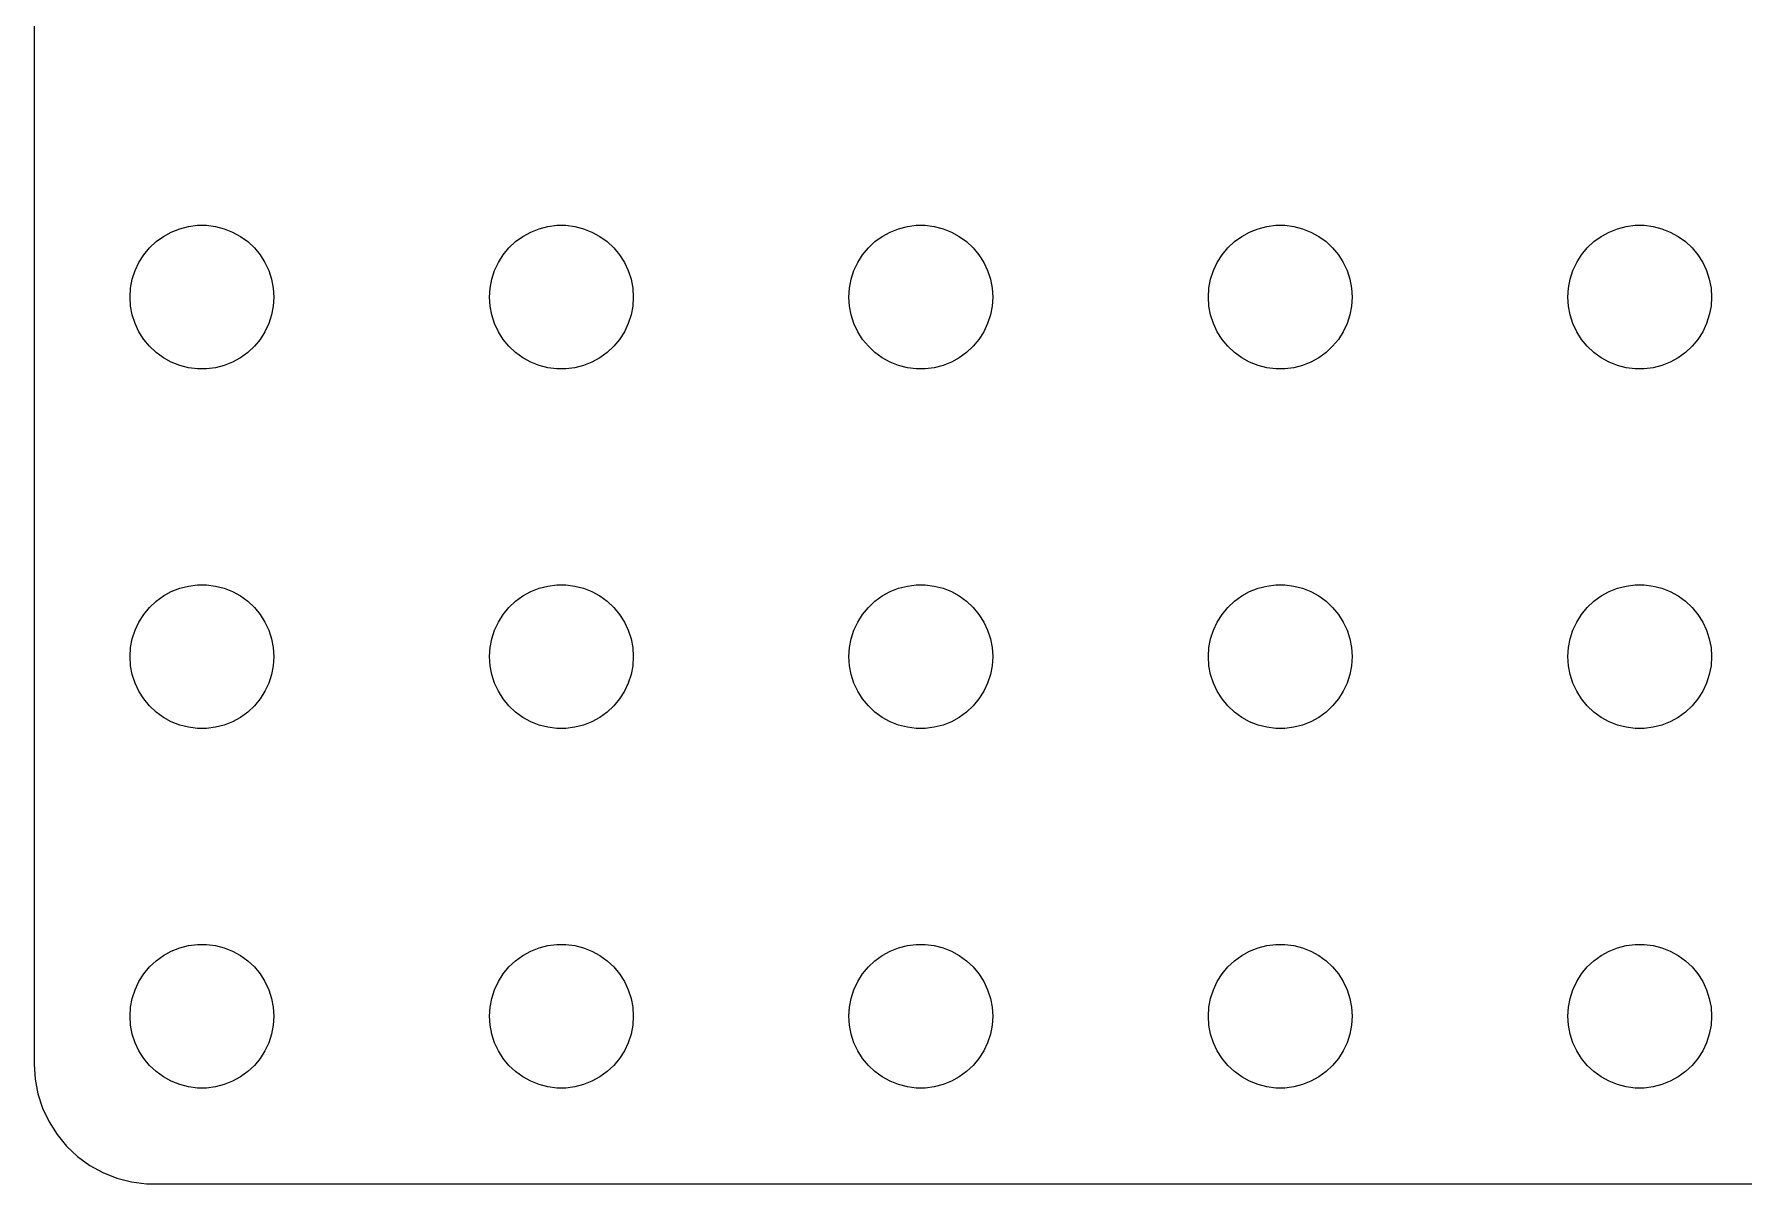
# Model space of a CAD drawing. Header units: metres. Extents: x -134 to 134, y 176 to 508.
# Drawn here: x -134.5 to -63.2, y 176 to 224 of the extents above; entities that cross this region are included whole.
import ezdxf

# ---------------------------------------------------------------- set-up
doc = ezdxf.new("R2010")
doc.units = ezdxf.units.M

msp = doc.modelspace()

# ---------------------------------------------------------------- linework, layer by layer
for p, q in [((-134.5, 275), (-134.5, 181)), ((-129.412, 215.312), (-129.107, 215.533)), ((-129.107, 215.533), (-128.777, 215.714)), ((-128.777, 215.714), (-128.427, 215.853)), ((-128.427, 215.853), (-128.062, 215.947)), ((-128.062, 215.947), (-127.688, 215.994)), ((-127.688, 215.994), (-127.312, 215.994)), ((-127.312, 215.994), (-126.938, 215.947)), ((-126.938, 215.947), (-126.573, 215.853)), ((-126.573, 215.853), (-126.223, 215.714)), ((-126.223, 215.714), (-125.893, 215.533)), ((-125.893, 215.533), (-125.588, 215.312)), ((-114.412, 215.312), (-114.107, 215.533)), ((-114.107, 215.533), (-113.777, 215.714)), ((-113.777, 215.714), (-113.427, 215.853)), ((-113.427, 215.853), (-113.062, 215.947)), ((-113.062, 215.947), (-112.688, 215.994)), ((-112.688, 215.994), (-112.312, 215.994)), ((-112.312, 215.994), (-111.938, 215.947)), ((-111.938, 215.947), (-111.573, 215.853)), ((-111.573, 215.853), (-111.223, 215.714)), ((-111.223, 215.714), (-110.893, 215.533)), ((-110.893, 215.533), (-110.588, 215.312)), ((-99.4123, 215.312), (-99.1075, 215.533)), ((-99.1075, 215.533), (-98.7773, 215.714)), ((-98.7773, 215.714), (-98.427, 215.853)), ((-98.427, 215.853), (-98.0621, 215.947)), ((-98.0621, 215.947), (-97.6884, 215.994)), ((-97.6884, 215.994), (-97.3116, 215.994)), ((-97.3116, 215.994), (-96.9379, 215.947)), ((-96.9379, 215.947), (-96.573, 215.853)), ((-96.573, 215.853), (-96.2227, 215.714)), ((-96.2227, 215.714), (-95.8925, 215.533)), ((-95.8925, 215.533), (-95.5877, 215.312)), ((-84.4123, 215.312), (-84.1075, 215.533)), ((-84.1075, 215.533), (-83.7773, 215.714)), ((-83.7773, 215.714), (-83.427, 215.853)), ((-83.427, 215.853), (-83.0621, 215.947)), ((-83.0621, 215.947), (-82.6884, 215.994)), ((-82.6884, 215.994), (-82.3116, 215.994)), ((-82.3116, 215.994), (-81.9379, 215.947)), ((-81.9379, 215.947), (-81.573, 215.853)), ((-81.573, 215.853), (-81.2227, 215.714)), ((-81.2227, 215.714), (-80.8925, 215.533)), ((-80.8925, 215.533), (-80.5877, 215.312)), ((-69.4123, 215.312), (-69.1075, 215.533)), ((-69.1075, 215.533), (-68.7773, 215.714)), ((-68.7773, 215.714), (-68.427, 215.853)), ((-68.427, 215.853), (-68.0621, 215.947)), ((-68.0621, 215.947), (-67.6884, 215.994)), ((-67.6884, 215.994), (-67.3116, 215.994)), ((-67.3116, 215.994), (-66.9379, 215.947)), ((-66.9379, 215.947), (-66.573, 215.853)), ((-66.573, 215.853), (-66.2227, 215.714)), ((-66.2227, 215.714), (-65.8925, 215.533)), ((-65.8925, 215.533), (-65.5877, 215.312)), ((-130.129, 214.445), (-129.927, 214.763)), ((-129.927, 214.763), (-129.687, 215.054)), ((-129.687, 215.054), (-129.412, 215.312)), ((-125.588, 215.312), (-125.313, 215.054)), ((-125.313, 215.054), (-125.073, 214.763)), ((-125.073, 214.763), (-124.871, 214.445)), ((-115.129, 214.445), (-114.927, 214.763)), ((-114.927, 214.763), (-114.687, 215.054)), ((-114.687, 215.054), (-114.412, 215.312)), ((-110.588, 215.312), (-110.313, 215.054)), ((-110.313, 215.054), (-110.073, 214.763)), ((-110.073, 214.763), (-109.871, 214.445)), ((-100.129, 214.445), (-99.927, 214.763)), ((-99.927, 214.763), (-99.6869, 215.054)), ((-99.6869, 215.054), (-99.4123, 215.312)), ((-95.5877, 215.312), (-95.3131, 215.054)), ((-95.3131, 215.054), (-95.073, 214.763)), ((-95.073, 214.763), (-94.8711, 214.445)), ((-85.1289, 214.445), (-84.927, 214.763)), ((-84.927, 214.763), (-84.6869, 215.054)), ((-84.6869, 215.054), (-84.4123, 215.312)), ((-80.5877, 215.312), (-80.3131, 215.054)), ((-80.3131, 215.054), (-80.073, 214.763)), ((-80.073, 214.763), (-79.8711, 214.445)), ((-70.1289, 214.445), (-69.927, 214.763)), ((-69.927, 214.763), (-69.6869, 215.054)), ((-69.6869, 215.054), (-69.4123, 215.312)), ((-65.5877, 215.312), (-65.3131, 215.054)), ((-65.3131, 215.054), (-65.073, 214.763)), ((-65.073, 214.763), (-64.8711, 214.445)), ((-130.406, 213.746), (-130.289, 214.104)), ((-130.289, 214.104), (-130.129, 214.445)), ((-124.871, 214.445), (-124.711, 214.104)), ((-124.711, 214.104), (-124.594, 213.746)), ((-115.406, 213.746), (-115.289, 214.104)), ((-115.289, 214.104), (-115.129, 214.445)), ((-109.871, 214.445), (-109.711, 214.104)), ((-109.711, 214.104), (-109.594, 213.746)), ((-100.406, 213.746), (-100.289, 214.104)), ((-100.289, 214.104), (-100.129, 214.445)), ((-94.8711, 214.445), (-94.7107, 214.104)), ((-94.7107, 214.104), (-94.5943, 213.746)), ((-85.4057, 213.746), (-85.2893, 214.104)), ((-85.2893, 214.104), (-85.1289, 214.445)), ((-79.8711, 214.445), (-79.7107, 214.104)), ((-79.7107, 214.104), (-79.5943, 213.746)), ((-70.4057, 213.746), (-70.2893, 214.104)), ((-70.2893, 214.104), (-70.1289, 214.445)), ((-64.8711, 214.445), (-64.7107, 214.104)), ((-64.7107, 214.104), (-64.5943, 213.746)), ((-130.5, 213), (-130.476, 213.376)), ((-130.476, 213.376), (-130.406, 213.746)), ((-124.594, 213.746), (-124.524, 213.376)), ((-124.524, 213.376), (-124.5, 213)), ((-115.5, 213), (-115.476, 213.376)), ((-115.476, 213.376), (-115.406, 213.746)), ((-109.594, 213.746), (-109.524, 213.376)), ((-109.524, 213.376), (-109.5, 213)), ((-100.5, 213), (-100.476, 213.376)), ((-100.476, 213.376), (-100.406, 213.746)), ((-94.5943, 213.746), (-94.5237, 213.376)), ((-94.5237, 213.376), (-94.5, 213)), ((-85.5, 213), (-85.4763, 213.376)), ((-85.4763, 213.376), (-85.4057, 213.746)), ((-79.5943, 213.746), (-79.5237, 213.376)), ((-79.5237, 213.376), (-79.5, 213)), ((-70.5, 213), (-70.4763, 213.376)), ((-70.4763, 213.376), (-70.4057, 213.746)), ((-64.5943, 213.746), (-64.5237, 213.376)), ((-64.5237, 213.376), (-64.5, 213)), ((-130.476, 212.624), (-130.5, 213)), ((-130.406, 212.254), (-130.476, 212.624)), ((-124.524, 212.624), (-124.594, 212.254)), ((-124.5, 213), (-124.524, 212.624)), ((-115.476, 212.624), (-115.5, 213)), ((-115.406, 212.254), (-115.476, 212.624)), ((-109.524, 212.624), (-109.594, 212.254)), ((-109.5, 213), (-109.524, 212.624)), ((-100.476, 212.624), (-100.5, 213)), ((-100.406, 212.254), (-100.476, 212.624)), ((-94.5237, 212.624), (-94.5943, 212.254)), ((-94.5, 213), (-94.5237, 212.624)), ((-85.4763, 212.624), (-85.5, 213)), ((-85.4057, 212.254), (-85.4763, 212.624)), ((-79.5237, 212.624), (-79.5943, 212.254)), ((-79.5, 213), (-79.5237, 212.624)), ((-70.4763, 212.624), (-70.5, 213)), ((-70.4057, 212.254), (-70.4763, 212.624)), ((-64.5237, 212.624), (-64.5943, 212.254)), ((-64.5, 213), (-64.5237, 212.624)), ((-130.289, 211.896), (-130.406, 212.254)), ((-130.129, 211.555), (-130.289, 211.896)), ((-124.711, 211.896), (-124.871, 211.555)), ((-124.594, 212.254), (-124.711, 211.896)), ((-115.289, 211.896), (-115.406, 212.254)), ((-115.129, 211.555), (-115.289, 211.896)), ((-109.711, 211.896), (-109.871, 211.555)), ((-109.594, 212.254), (-109.711, 211.896)), ((-100.289, 211.896), (-100.406, 212.254)), ((-100.129, 211.555), (-100.289, 211.896)), ((-94.7107, 211.896), (-94.8711, 211.555)), ((-94.5943, 212.254), (-94.7107, 211.896)), ((-85.2893, 211.896), (-85.4057, 212.254)), ((-85.1289, 211.555), (-85.2893, 211.896)), ((-79.7107, 211.896), (-79.8711, 211.555)), ((-79.5943, 212.254), (-79.7107, 211.896)), ((-70.2893, 211.896), (-70.4057, 212.254)), ((-70.1289, 211.555), (-70.2893, 211.896)), ((-64.7107, 211.896), (-64.8711, 211.555)), ((-64.5943, 212.254), (-64.7107, 211.896)), ((-129.927, 211.237), (-130.129, 211.555)), ((-129.687, 210.946), (-129.927, 211.237)), ((-125.073, 211.237), (-125.313, 210.946)), ((-124.871, 211.555), (-125.073, 211.237)), ((-114.927, 211.237), (-115.129, 211.555)), ((-114.687, 210.946), (-114.927, 211.237)), ((-110.073, 211.237), (-110.313, 210.946)), ((-109.871, 211.555), (-110.073, 211.237)), ((-99.927, 211.237), (-100.129, 211.555)), ((-99.6869, 210.946), (-99.927, 211.237)), ((-95.073, 211.237), (-95.3131, 210.946)), ((-94.8711, 211.555), (-95.073, 211.237)), ((-84.927, 211.237), (-85.1289, 211.555)), ((-84.6869, 210.946), (-84.927, 211.237)), ((-80.073, 211.237), (-80.3131, 210.946)), ((-79.8711, 211.555), (-80.073, 211.237)), ((-69.927, 211.237), (-70.1289, 211.555)), ((-69.6869, 210.946), (-69.927, 211.237)), ((-65.073, 211.237), (-65.3131, 210.946)), ((-64.8711, 211.555), (-65.073, 211.237)), ((-129.412, 210.688), (-129.687, 210.946)), ((-129.107, 210.467), (-129.412, 210.688)), ((-125.588, 210.688), (-125.893, 210.467)), ((-125.313, 210.946), (-125.588, 210.688)), ((-114.412, 210.688), (-114.687, 210.946)), ((-114.107, 210.467), (-114.412, 210.688)), ((-110.588, 210.688), (-110.893, 210.467)), ((-110.313, 210.946), (-110.588, 210.688)), ((-99.4123, 210.688), (-99.6869, 210.946)), ((-99.1075, 210.467), (-99.4123, 210.688)), ((-95.5877, 210.688), (-95.8925, 210.467)), ((-95.3131, 210.946), (-95.5877, 210.688)), ((-84.4123, 210.688), (-84.6869, 210.946)), ((-84.1075, 210.467), (-84.4123, 210.688)), ((-80.5877, 210.688), (-80.8925, 210.467)), ((-80.3131, 210.946), (-80.5877, 210.688)), ((-69.4123, 210.688), (-69.6869, 210.946)), ((-69.1075, 210.467), (-69.4123, 210.688)), ((-65.5877, 210.688), (-65.8925, 210.467)), ((-65.3131, 210.946), (-65.5877, 210.688)), ((-128.777, 210.286), (-129.107, 210.467)), ((-128.427, 210.147), (-128.777, 210.286)), ((-128.062, 210.053), (-128.427, 210.147)), ((-127.688, 210.006), (-128.062, 210.053)), ((-127.312, 210.006), (-127.688, 210.006)), ((-126.938, 210.053), (-127.312, 210.006)), ((-126.573, 210.147), (-126.938, 210.053)), ((-126.223, 210.286), (-126.573, 210.147)), ((-125.893, 210.467), (-126.223, 210.286)), ((-113.777, 210.286), (-114.107, 210.467)), ((-113.427, 210.147), (-113.777, 210.286)), ((-113.062, 210.053), (-113.427, 210.147)), ((-112.688, 210.006), (-113.062, 210.053)), ((-112.312, 210.006), (-112.688, 210.006)), ((-111.938, 210.053), (-112.312, 210.006)), ((-111.573, 210.147), (-111.938, 210.053)), ((-111.223, 210.286), (-111.573, 210.147)), ((-110.893, 210.467), (-111.223, 210.286)), ((-98.7773, 210.286), (-99.1075, 210.467)), ((-98.427, 210.147), (-98.7773, 210.286)), ((-98.0621, 210.053), (-98.427, 210.147)), ((-97.6884, 210.006), (-98.0621, 210.053)), ((-97.3116, 210.006), (-97.6884, 210.006)), ((-96.9379, 210.053), (-97.3116, 210.006)), ((-96.573, 210.147), (-96.9379, 210.053)), ((-96.2227, 210.286), (-96.573, 210.147)), ((-95.8925, 210.467), (-96.2227, 210.286)), ((-83.7773, 210.286), (-84.1075, 210.467)), ((-83.427, 210.147), (-83.7773, 210.286)), ((-83.0621, 210.053), (-83.427, 210.147)), ((-82.6884, 210.006), (-83.0621, 210.053)), ((-82.3116, 210.006), (-82.6884, 210.006)), ((-81.9379, 210.053), (-82.3116, 210.006)), ((-81.573, 210.147), (-81.9379, 210.053)), ((-81.2227, 210.286), (-81.573, 210.147)), ((-80.8925, 210.467), (-81.2227, 210.286)), ((-68.7773, 210.286), (-69.1075, 210.467)), ((-68.427, 210.147), (-68.7773, 210.286)), ((-68.0621, 210.053), (-68.427, 210.147)), ((-67.6884, 210.006), (-68.0621, 210.053)), ((-67.3116, 210.006), (-67.6884, 210.006)), ((-66.9379, 210.053), (-67.3116, 210.006)), ((-66.573, 210.147), (-66.9379, 210.053)), ((-66.2227, 210.286), (-66.573, 210.147)), ((-65.8925, 210.467), (-66.2227, 210.286)), ((-129.412, 200.312), (-129.107, 200.533)), ((-129.107, 200.533), (-128.777, 200.714)), ((-128.777, 200.714), (-128.427, 200.853)), ((-128.427, 200.853), (-128.062, 200.947)), ((-128.062, 200.947), (-127.688, 200.994)), ((-127.688, 200.994), (-127.312, 200.994)), ((-127.312, 200.994), (-126.938, 200.947)), ((-126.938, 200.947), (-126.573, 200.853)), ((-126.573, 200.853), (-126.223, 200.714)), ((-126.223, 200.714), (-125.893, 200.533)), ((-125.893, 200.533), (-125.588, 200.312)), ((-114.412, 200.312), (-114.107, 200.533)), ((-114.107, 200.533), (-113.777, 200.714)), ((-113.777, 200.714), (-113.427, 200.853)), ((-113.427, 200.853), (-113.062, 200.947)), ((-113.062, 200.947), (-112.688, 200.994)), ((-112.688, 200.994), (-112.312, 200.994)), ((-112.312, 200.994), (-111.938, 200.947)), ((-111.938, 200.947), (-111.573, 200.853)), ((-111.573, 200.853), (-111.223, 200.714)), ((-111.223, 200.714), (-110.893, 200.533)), ((-110.893, 200.533), (-110.588, 200.312)), ((-99.4123, 200.312), (-99.1075, 200.533)), ((-99.1075, 200.533), (-98.7773, 200.714)), ((-98.7773, 200.714), (-98.427, 200.853)), ((-98.427, 200.853), (-98.0621, 200.947)), ((-98.0621, 200.947), (-97.6884, 200.994)), ((-97.6884, 200.994), (-97.3116, 200.994)), ((-97.3116, 200.994), (-96.9379, 200.947)), ((-96.9379, 200.947), (-96.573, 200.853)), ((-96.573, 200.853), (-96.2227, 200.714)), ((-96.2227, 200.714), (-95.8925, 200.533)), ((-95.8925, 200.533), (-95.5877, 200.312)), ((-84.4123, 200.312), (-84.1075, 200.533)), ((-84.1075, 200.533), (-83.7773, 200.714)), ((-83.7773, 200.714), (-83.427, 200.853)), ((-83.427, 200.853), (-83.0621, 200.947)), ((-83.0621, 200.947), (-82.6884, 200.994)), ((-82.6884, 200.994), (-82.3116, 200.994)), ((-82.3116, 200.994), (-81.9379, 200.947)), ((-81.9379, 200.947), (-81.573, 200.853)), ((-81.573, 200.853), (-81.2227, 200.714)), ((-81.2227, 200.714), (-80.8925, 200.533)), ((-80.8925, 200.533), (-80.5877, 200.312)), ((-69.4123, 200.312), (-69.1075, 200.533)), ((-69.1075, 200.533), (-68.7773, 200.714)), ((-68.7773, 200.714), (-68.427, 200.853)), ((-68.427, 200.853), (-68.0621, 200.947)), ((-68.0621, 200.947), (-67.6884, 200.994)), ((-67.6884, 200.994), (-67.3116, 200.994)), ((-67.3116, 200.994), (-66.9379, 200.947)), ((-66.9379, 200.947), (-66.573, 200.853)), ((-66.573, 200.853), (-66.2227, 200.714)), ((-66.2227, 200.714), (-65.8925, 200.533)), ((-65.8925, 200.533), (-65.5877, 200.312)), ((-129.927, 199.763), (-129.687, 200.054)), ((-129.687, 200.054), (-129.412, 200.312)), ((-125.588, 200.312), (-125.313, 200.054)), ((-125.313, 200.054), (-125.073, 199.763)), ((-114.927, 199.763), (-114.687, 200.054)), ((-114.687, 200.054), (-114.412, 200.312)), ((-110.588, 200.312), (-110.313, 200.054)), ((-110.313, 200.054), (-110.073, 199.763)), ((-99.927, 199.763), (-99.6869, 200.054)), ((-99.6869, 200.054), (-99.4123, 200.312)), ((-95.5877, 200.312), (-95.3131, 200.054)), ((-95.3131, 200.054), (-95.073, 199.763)), ((-84.927, 199.763), (-84.6869, 200.054)), ((-84.6869, 200.054), (-84.4123, 200.312)), ((-80.5877, 200.312), (-80.3131, 200.054)), ((-80.3131, 200.054), (-80.073, 199.763)), ((-69.927, 199.763), (-69.6869, 200.054)), ((-69.6869, 200.054), (-69.4123, 200.312)), ((-65.5877, 200.312), (-65.3131, 200.054)), ((-65.3131, 200.054), (-65.073, 199.763)), ((-130.406, 198.746), (-130.289, 199.104)), ((-130.289, 199.104), (-130.129, 199.445)), ((-130.129, 199.445), (-129.927, 199.763)), ((-125.073, 199.763), (-124.871, 199.445)), ((-124.871, 199.445), (-124.711, 199.104)), ((-124.711, 199.104), (-124.594, 198.746)), ((-115.406, 198.746), (-115.289, 199.104)), ((-115.289, 199.104), (-115.129, 199.445)), ((-115.129, 199.445), (-114.927, 199.763)), ((-110.073, 199.763), (-109.871, 199.445)), ((-109.871, 199.445), (-109.711, 199.104)), ((-109.711, 199.104), (-109.594, 198.746)), ((-100.406, 198.746), (-100.289, 199.104)), ((-100.289, 199.104), (-100.129, 199.445)), ((-100.129, 199.445), (-99.927, 199.763)), ((-95.073, 199.763), (-94.8711, 199.445)), ((-94.8711, 199.445), (-94.7107, 199.104)), ((-94.7107, 199.104), (-94.5943, 198.746)), ((-85.4057, 198.746), (-85.2893, 199.104)), ((-85.2893, 199.104), (-85.1289, 199.445)), ((-85.1289, 199.445), (-84.927, 199.763)), ((-80.073, 199.763), (-79.8711, 199.445)), ((-79.8711, 199.445), (-79.7107, 199.104)), ((-79.7107, 199.104), (-79.5943, 198.746)), ((-70.4057, 198.746), (-70.2893, 199.104)), ((-70.2893, 199.104), (-70.1289, 199.445)), ((-70.1289, 199.445), (-69.927, 199.763)), ((-65.073, 199.763), (-64.8711, 199.445)), ((-64.8711, 199.445), (-64.7107, 199.104)), ((-64.7107, 199.104), (-64.5943, 198.746)), ((-130.5, 198), (-130.476, 198.376)), ((-130.476, 198.376), (-130.406, 198.746)), ((-124.594, 198.746), (-124.524, 198.376)), ((-124.524, 198.376), (-124.5, 198)), ((-115.5, 198), (-115.476, 198.376)), ((-115.476, 198.376), (-115.406, 198.746)), ((-109.594, 198.746), (-109.524, 198.376)), ((-109.524, 198.376), (-109.5, 198)), ((-100.5, 198), (-100.476, 198.376)), ((-100.476, 198.376), (-100.406, 198.746)), ((-94.5943, 198.746), (-94.5237, 198.376)), ((-94.5237, 198.376), (-94.5, 198)), ((-85.5, 198), (-85.4763, 198.376)), ((-85.4763, 198.376), (-85.4057, 198.746)), ((-79.5943, 198.746), (-79.5237, 198.376)), ((-79.5237, 198.376), (-79.5, 198)), ((-70.5, 198), (-70.4763, 198.376)), ((-70.4763, 198.376), (-70.4057, 198.746)), ((-64.5943, 198.746), (-64.5237, 198.376)), ((-64.5237, 198.376), (-64.5, 198)), ((-130.476, 197.624), (-130.5, 198)), ((-124.5, 198), (-124.524, 197.624)), ((-115.476, 197.624), (-115.5, 198)), ((-109.5, 198), (-109.524, 197.624)), ((-100.476, 197.624), (-100.5, 198)), ((-94.5, 198), (-94.5237, 197.624)), ((-85.4763, 197.624), (-85.5, 198)), ((-79.5, 198), (-79.5237, 197.624)), ((-70.4763, 197.624), (-70.5, 198)), ((-64.5, 198), (-64.5237, 197.624)), ((-130.406, 197.254), (-130.476, 197.624)), ((-130.289, 196.896), (-130.406, 197.254)), ((-124.594, 197.254), (-124.711, 196.896)), ((-124.524, 197.624), (-124.594, 197.254)), ((-115.406, 197.254), (-115.476, 197.624)), ((-115.289, 196.896), (-115.406, 197.254)), ((-109.594, 197.254), (-109.711, 196.896)), ((-109.524, 197.624), (-109.594, 197.254)), ((-100.406, 197.254), (-100.476, 197.624)), ((-100.289, 196.896), (-100.406, 197.254)), ((-94.5943, 197.254), (-94.7107, 196.896)), ((-94.5237, 197.624), (-94.5943, 197.254)), ((-85.4057, 197.254), (-85.4763, 197.624)), ((-85.2893, 196.896), (-85.4057, 197.254)), ((-79.5943, 197.254), (-79.7107, 196.896)), ((-79.5237, 197.624), (-79.5943, 197.254)), ((-70.4057, 197.254), (-70.4763, 197.624)), ((-70.2893, 196.896), (-70.4057, 197.254)), ((-64.5943, 197.254), (-64.7107, 196.896)), ((-64.5237, 197.624), (-64.5943, 197.254)), ((-130.129, 196.555), (-130.289, 196.896)), ((-129.927, 196.237), (-130.129, 196.555)), ((-129.687, 195.946), (-129.927, 196.237)), ((-125.073, 196.237), (-125.313, 195.946)), ((-124.871, 196.555), (-125.073, 196.237)), ((-124.711, 196.896), (-124.871, 196.555)), ((-115.129, 196.555), (-115.289, 196.896)), ((-114.927, 196.237), (-115.129, 196.555)), ((-114.687, 195.946), (-114.927, 196.237)), ((-110.073, 196.237), (-110.313, 195.946)), ((-109.871, 196.555), (-110.073, 196.237)), ((-109.711, 196.896), (-109.871, 196.555)), ((-100.129, 196.555), (-100.289, 196.896)), ((-99.927, 196.237), (-100.129, 196.555)), ((-99.6869, 195.946), (-99.927, 196.237)), ((-95.073, 196.237), (-95.3131, 195.946)), ((-94.8711, 196.555), (-95.073, 196.237)), ((-94.7107, 196.896), (-94.8711, 196.555)), ((-85.1289, 196.555), (-85.2893, 196.896)), ((-84.927, 196.237), (-85.1289, 196.555)), ((-84.6869, 195.946), (-84.927, 196.237)), ((-80.073, 196.237), (-80.3131, 195.946)), ((-79.8711, 196.555), (-80.073, 196.237)), ((-79.7107, 196.896), (-79.8711, 196.555)), ((-70.1289, 196.555), (-70.2893, 196.896)), ((-69.927, 196.237), (-70.1289, 196.555)), ((-69.6869, 195.946), (-69.927, 196.237)), ((-65.073, 196.237), (-65.3131, 195.946)), ((-64.8711, 196.555), (-65.073, 196.237)), ((-64.7107, 196.896), (-64.8711, 196.555)), ((-129.412, 195.688), (-129.687, 195.946)), ((-129.107, 195.467), (-129.412, 195.688)), ((-125.588, 195.688), (-125.893, 195.467)), ((-125.313, 195.946), (-125.588, 195.688)), ((-114.412, 195.688), (-114.687, 195.946)), ((-114.107, 195.467), (-114.412, 195.688)), ((-110.588, 195.688), (-110.893, 195.467)), ((-110.313, 195.946), (-110.588, 195.688)), ((-99.4123, 195.688), (-99.6869, 195.946)), ((-99.1075, 195.467), (-99.4123, 195.688)), ((-95.5877, 195.688), (-95.8925, 195.467)), ((-95.3131, 195.946), (-95.5877, 195.688)), ((-84.4123, 195.688), (-84.6869, 195.946)), ((-84.1075, 195.467), (-84.4123, 195.688)), ((-80.5877, 195.688), (-80.8925, 195.467)), ((-80.3131, 195.946), (-80.5877, 195.688)), ((-69.4123, 195.688), (-69.6869, 195.946)), ((-69.1075, 195.467), (-69.4123, 195.688)), ((-65.5877, 195.688), (-65.8925, 195.467)), ((-65.3131, 195.946), (-65.5877, 195.688)), ((-128.777, 195.286), (-129.107, 195.467)), ((-128.427, 195.147), (-128.777, 195.286)), ((-128.062, 195.053), (-128.427, 195.147)), ((-127.688, 195.006), (-128.062, 195.053)), ((-127.312, 195.006), (-127.688, 195.006)), ((-126.938, 195.053), (-127.312, 195.006)), ((-126.573, 195.147), (-126.938, 195.053)), ((-126.223, 195.286), (-126.573, 195.147)), ((-125.893, 195.467), (-126.223, 195.286)), ((-113.777, 195.286), (-114.107, 195.467)), ((-113.427, 195.147), (-113.777, 195.286)), ((-113.062, 195.053), (-113.427, 195.147)), ((-112.688, 195.006), (-113.062, 195.053)), ((-112.312, 195.006), (-112.688, 195.006)), ((-111.938, 195.053), (-112.312, 195.006)), ((-111.573, 195.147), (-111.938, 195.053)), ((-111.223, 195.286), (-111.573, 195.147)), ((-110.893, 195.467), (-111.223, 195.286)), ((-98.7773, 195.286), (-99.1075, 195.467)), ((-98.427, 195.147), (-98.7773, 195.286)), ((-98.0621, 195.053), (-98.427, 195.147)), ((-97.6884, 195.006), (-98.0621, 195.053)), ((-97.3116, 195.006), (-97.6884, 195.006)), ((-96.9379, 195.053), (-97.3116, 195.006)), ((-96.573, 195.147), (-96.9379, 195.053)), ((-96.2227, 195.286), (-96.573, 195.147)), ((-95.8925, 195.467), (-96.2227, 195.286)), ((-83.7773, 195.286), (-84.1075, 195.467)), ((-83.427, 195.147), (-83.7773, 195.286)), ((-83.0621, 195.053), (-83.427, 195.147)), ((-82.6884, 195.006), (-83.0621, 195.053)), ((-82.3116, 195.006), (-82.6884, 195.006)), ((-81.9379, 195.053), (-82.3116, 195.006)), ((-81.573, 195.147), (-81.9379, 195.053)), ((-81.2227, 195.286), (-81.573, 195.147)), ((-80.8925, 195.467), (-81.2227, 195.286)), ((-68.7773, 195.286), (-69.1075, 195.467)), ((-68.427, 195.147), (-68.7773, 195.286)), ((-68.0621, 195.053), (-68.427, 195.147)), ((-67.6884, 195.006), (-68.0621, 195.053)), ((-67.3116, 195.006), (-67.6884, 195.006)), ((-66.9379, 195.053), (-67.3116, 195.006)), ((-66.573, 195.147), (-66.9379, 195.053)), ((-66.2227, 195.286), (-66.573, 195.147)), ((-65.8925, 195.467), (-66.2227, 195.286)), ((-129.412, 185.312), (-129.107, 185.533)), ((-129.107, 185.533), (-128.777, 185.714)), ((-128.777, 185.714), (-128.427, 185.853)), ((-128.427, 185.853), (-128.062, 185.947)), ((-128.062, 185.947), (-127.688, 185.994)), ((-127.688, 185.994), (-127.312, 185.994)), ((-127.312, 185.994), (-126.938, 185.947)), ((-126.938, 185.947), (-126.573, 185.853)), ((-126.573, 185.853), (-126.223, 185.714)), ((-126.223, 185.714), (-125.893, 185.533)), ((-125.893, 185.533), (-125.588, 185.312)), ((-114.412, 185.312), (-114.107, 185.533)), ((-114.107, 185.533), (-113.777, 185.714)), ((-113.777, 185.714), (-113.427, 185.853)), ((-113.427, 185.853), (-113.062, 185.947)), ((-113.062, 185.947), (-112.688, 185.994)), ((-112.688, 185.994), (-112.312, 185.994)), ((-112.312, 185.994), (-111.938, 185.947)), ((-111.938, 185.947), (-111.573, 185.853)), ((-111.573, 185.853), (-111.223, 185.714)), ((-111.223, 185.714), (-110.893, 185.533)), ((-110.893, 185.533), (-110.588, 185.312)), ((-99.4123, 185.312), (-99.1075, 185.533)), ((-99.1075, 185.533), (-98.7773, 185.714)), ((-98.7773, 185.714), (-98.427, 185.853)), ((-98.427, 185.853), (-98.0621, 185.947)), ((-98.0621, 185.947), (-97.6884, 185.994)), ((-97.6884, 185.994), (-97.3116, 185.994)), ((-97.3116, 185.994), (-96.9379, 185.947)), ((-96.9379, 185.947), (-96.573, 185.853)), ((-96.573, 185.853), (-96.2227, 185.714)), ((-96.2227, 185.714), (-95.8925, 185.533)), ((-95.8925, 185.533), (-95.5877, 185.312)), ((-84.4123, 185.312), (-84.1075, 185.533)), ((-84.1075, 185.533), (-83.7773, 185.714)), ((-83.7773, 185.714), (-83.427, 185.853)), ((-83.427, 185.853), (-83.0621, 185.947)), ((-83.0621, 185.947), (-82.6884, 185.994)), ((-82.6884, 185.994), (-82.3116, 185.994)), ((-82.3116, 185.994), (-81.9379, 185.947)), ((-81.9379, 185.947), (-81.573, 185.853)), ((-81.573, 185.853), (-81.2227, 185.714)), ((-81.2227, 185.714), (-80.8925, 185.533)), ((-80.8925, 185.533), (-80.5877, 185.312)), ((-69.4123, 185.312), (-69.1075, 185.533)), ((-69.1075, 185.533), (-68.7773, 185.714)), ((-68.7773, 185.714), (-68.427, 185.853)), ((-68.427, 185.853), (-68.0621, 185.947)), ((-68.0621, 185.947), (-67.6884, 185.994)), ((-67.6884, 185.994), (-67.3116, 185.994)), ((-67.3116, 185.994), (-66.9379, 185.947)), ((-66.9379, 185.947), (-66.573, 185.853)), ((-66.573, 185.853), (-66.2227, 185.714)), ((-66.2227, 185.714), (-65.8925, 185.533)), ((-65.8925, 185.533), (-65.5877, 185.312)), ((-129.927, 184.763), (-129.687, 185.054)), ((-129.687, 185.054), (-129.412, 185.312)), ((-125.588, 185.312), (-125.313, 185.054)), ((-125.313, 185.054), (-125.073, 184.763)), ((-114.927, 184.763), (-114.687, 185.054)), ((-114.687, 185.054), (-114.412, 185.312)), ((-110.588, 185.312), (-110.313, 185.054)), ((-110.313, 185.054), (-110.073, 184.763)), ((-99.927, 184.763), (-99.6869, 185.054)), ((-99.6869, 185.054), (-99.4123, 185.312)), ((-95.5877, 185.312), (-95.3131, 185.054)), ((-95.3131, 185.054), (-95.073, 184.763)), ((-84.927, 184.763), (-84.6869, 185.054)), ((-84.6869, 185.054), (-84.4123, 185.312)), ((-80.5877, 185.312), (-80.3131, 185.054)), ((-80.3131, 185.054), (-80.073, 184.763)), ((-69.927, 184.763), (-69.6869, 185.054)), ((-69.6869, 185.054), (-69.4123, 185.312)), ((-65.5877, 185.312), (-65.3131, 185.054)), ((-65.3131, 185.054), (-65.073, 184.763)), ((-130.406, 183.746), (-130.289, 184.104)), ((-130.289, 184.104), (-130.129, 184.445)), ((-130.129, 184.445), (-129.927, 184.763)), ((-125.073, 184.763), (-124.871, 184.445)), ((-124.871, 184.445), (-124.711, 184.104)), ((-124.711, 184.104), (-124.594, 183.746)), ((-115.406, 183.746), (-115.289, 184.104)), ((-115.289, 184.104), (-115.129, 184.445)), ((-115.129, 184.445), (-114.927, 184.763)), ((-110.073, 184.763), (-109.871, 184.445)), ((-109.871, 184.445), (-109.711, 184.104)), ((-109.711, 184.104), (-109.594, 183.746)), ((-100.406, 183.746), (-100.289, 184.104)), ((-100.289, 184.104), (-100.129, 184.445)), ((-100.129, 184.445), (-99.927, 184.763)), ((-95.073, 184.763), (-94.8711, 184.445)), ((-94.8711, 184.445), (-94.7107, 184.104)), ((-94.7107, 184.104), (-94.5943, 183.746)), ((-85.4057, 183.746), (-85.2893, 184.104)), ((-85.2893, 184.104), (-85.1289, 184.445)), ((-85.1289, 184.445), (-84.927, 184.763)), ((-80.073, 184.763), (-79.8711, 184.445)), ((-79.8711, 184.445), (-79.7107, 184.104)), ((-79.7107, 184.104), (-79.5943, 183.746)), ((-70.4057, 183.746), (-70.2893, 184.104)), ((-70.2893, 184.104), (-70.1289, 184.445)), ((-70.1289, 184.445), (-69.927, 184.763)), ((-65.073, 184.763), (-64.8711, 184.445)), ((-64.8711, 184.445), (-64.7107, 184.104)), ((-64.7107, 184.104), (-64.5943, 183.746)), ((-130.5, 183), (-130.476, 183.376)), ((-130.476, 183.376), (-130.406, 183.746)), ((-124.594, 183.746), (-124.524, 183.376)), ((-124.524, 183.376), (-124.5, 183)), ((-115.5, 183), (-115.476, 183.376)), ((-115.476, 183.376), (-115.406, 183.746)), ((-109.594, 183.746), (-109.524, 183.376)), ((-109.524, 183.376), (-109.5, 183)), ((-100.5, 183), (-100.476, 183.376)), ((-100.476, 183.376), (-100.406, 183.746)), ((-94.5943, 183.746), (-94.5237, 183.376)), ((-94.5237, 183.376), (-94.5, 183)), ((-85.5, 183), (-85.4763, 183.376)), ((-85.4763, 183.376), (-85.4057, 183.746)), ((-79.5943, 183.746), (-79.5237, 183.376)), ((-79.5237, 183.376), (-79.5, 183)), ((-70.5, 183), (-70.4763, 183.376)), ((-70.4763, 183.376), (-70.4057, 183.746)), ((-64.5943, 183.746), (-64.5237, 183.376)), ((-64.5237, 183.376), (-64.5, 183)), ((-130.476, 182.624), (-130.5, 183)), ((-124.5, 183), (-124.524, 182.624)), ((-115.476, 182.624), (-115.5, 183)), ((-109.5, 183), (-109.524, 182.624)), ((-100.476, 182.624), (-100.5, 183)), ((-94.5, 183), (-94.5237, 182.624)), ((-85.4763, 182.624), (-85.5, 183)), ((-79.5, 183), (-79.5237, 182.624)), ((-70.4763, 182.624), (-70.5, 183)), ((-64.5, 183), (-64.5237, 182.624)), ((-130.406, 182.254), (-130.476, 182.624)), ((-130.289, 181.896), (-130.406, 182.254)), ((-124.594, 182.254), (-124.711, 181.896)), ((-124.524, 182.624), (-124.594, 182.254)), ((-115.406, 182.254), (-115.476, 182.624)), ((-115.289, 181.896), (-115.406, 182.254)), ((-109.594, 182.254), (-109.711, 181.896)), ((-109.524, 182.624), (-109.594, 182.254)), ((-100.406, 182.254), (-100.476, 182.624)), ((-100.289, 181.896), (-100.406, 182.254)), ((-94.5943, 182.254), (-94.7107, 181.896)), ((-94.5237, 182.624), (-94.5943, 182.254)), ((-85.4057, 182.254), (-85.4763, 182.624)), ((-85.2893, 181.896), (-85.4057, 182.254)), ((-79.5943, 182.254), (-79.7107, 181.896)), ((-79.5237, 182.624), (-79.5943, 182.254)), ((-70.4057, 182.254), (-70.4763, 182.624)), ((-70.2893, 181.896), (-70.4057, 182.254)), ((-64.5943, 182.254), (-64.7107, 181.896)), ((-64.5237, 182.624), (-64.5943, 182.254)), ((-130.129, 181.555), (-130.289, 181.896)), ((-129.927, 181.237), (-130.129, 181.555)), ((-129.687, 180.946), (-129.927, 181.237)), ((-125.073, 181.237), (-125.313, 180.946)), ((-124.871, 181.555), (-125.073, 181.237)), ((-124.711, 181.896), (-124.871, 181.555)), ((-115.129, 181.555), (-115.289, 181.896)), ((-114.927, 181.237), (-115.129, 181.555)), ((-114.687, 180.946), (-114.927, 181.237)), ((-110.073, 181.237), (-110.313, 180.946)), ((-109.871, 181.555), (-110.073, 181.237)), ((-109.711, 181.896), (-109.871, 181.555)), ((-100.129, 181.555), (-100.289, 181.896)), ((-99.927, 181.237), (-100.129, 181.555)), ((-99.6869, 180.946), (-99.927, 181.237)), ((-95.073, 181.237), (-95.3131, 180.946)), ((-94.8711, 181.555), (-95.073, 181.237)), ((-94.7107, 181.896), (-94.8711, 181.555)), ((-85.1289, 181.555), (-85.2893, 181.896)), ((-84.927, 181.237), (-85.1289, 181.555)), ((-84.6869, 180.946), (-84.927, 181.237)), ((-80.073, 181.237), (-80.3131, 180.946)), ((-79.8711, 181.555), (-80.073, 181.237)), ((-79.7107, 181.896), (-79.8711, 181.555)), ((-70.1289, 181.555), (-70.2893, 181.896)), ((-69.927, 181.237), (-70.1289, 181.555)), ((-69.6869, 180.946), (-69.927, 181.237)), ((-65.073, 181.237), (-65.3131, 180.946)), ((-64.8711, 181.555), (-65.073, 181.237)), ((-64.7107, 181.896), (-64.8711, 181.555)), ((-134.5, 181), (-134.461, 180.373)), ((-129.412, 180.688), (-129.687, 180.946)), ((-129.107, 180.467), (-129.412, 180.688)), ((-125.588, 180.688), (-125.893, 180.467)), ((-125.313, 180.946), (-125.588, 180.688)), ((-114.412, 180.688), (-114.687, 180.946)), ((-114.107, 180.467), (-114.412, 180.688)), ((-110.588, 180.688), (-110.893, 180.467)), ((-110.313, 180.946), (-110.588, 180.688)), ((-99.4123, 180.688), (-99.6869, 180.946)), ((-99.1075, 180.467), (-99.4123, 180.688)), ((-95.5877, 180.688), (-95.8925, 180.467)), ((-95.3131, 180.946), (-95.5877, 180.688)), ((-84.4123, 180.688), (-84.6869, 180.946)), ((-84.1075, 180.467), (-84.4123, 180.688)), ((-80.5877, 180.688), (-80.8925, 180.467)), ((-80.3131, 180.946), (-80.5877, 180.688)), ((-69.4123, 180.688), (-69.6869, 180.946)), ((-69.1075, 180.467), (-69.4123, 180.688)), ((-65.5877, 180.688), (-65.8925, 180.467)), ((-65.3131, 180.946), (-65.5877, 180.688)), ((-134.461, 180.373), (-134.343, 179.757)), ((-128.777, 180.286), (-129.107, 180.467)), ((-128.427, 180.147), (-128.777, 180.286)), ((-128.062, 180.053), (-128.427, 180.147)), ((-127.688, 180.006), (-128.062, 180.053)), ((-127.312, 180.006), (-127.688, 180.006)), ((-126.938, 180.053), (-127.312, 180.006)), ((-126.573, 180.147), (-126.938, 180.053)), ((-126.223, 180.286), (-126.573, 180.147)), ((-125.893, 180.467), (-126.223, 180.286)), ((-113.777, 180.286), (-114.107, 180.467)), ((-113.427, 180.147), (-113.777, 180.286)), ((-113.062, 180.053), (-113.427, 180.147)), ((-112.688, 180.006), (-113.062, 180.053)), ((-112.312, 180.006), (-112.688, 180.006)), ((-111.938, 180.053), (-112.312, 180.006)), ((-111.573, 180.147), (-111.938, 180.053)), ((-111.223, 180.286), (-111.573, 180.147)), ((-110.893, 180.467), (-111.223, 180.286)), ((-98.7773, 180.286), (-99.1075, 180.467)), ((-98.427, 180.147), (-98.7773, 180.286)), ((-98.0621, 180.053), (-98.427, 180.147)), ((-97.6884, 180.006), (-98.0621, 180.053)), ((-97.3116, 180.006), (-97.6884, 180.006)), ((-96.9379, 180.053), (-97.3116, 180.006)), ((-96.573, 180.147), (-96.9379, 180.053)), ((-96.2227, 180.286), (-96.573, 180.147)), ((-95.8925, 180.467), (-96.2227, 180.286)), ((-83.7773, 180.286), (-84.1075, 180.467)), ((-83.427, 180.147), (-83.7773, 180.286)), ((-83.0621, 180.053), (-83.427, 180.147)), ((-82.6884, 180.006), (-83.0621, 180.053)), ((-82.3116, 180.006), (-82.6884, 180.006)), ((-81.9379, 180.053), (-82.3116, 180.006)), ((-81.573, 180.147), (-81.9379, 180.053)), ((-81.2227, 180.286), (-81.573, 180.147)), ((-80.8925, 180.467), (-81.2227, 180.286)), ((-68.7773, 180.286), (-69.1075, 180.467)), ((-68.427, 180.147), (-68.7773, 180.286)), ((-68.0621, 180.053), (-68.427, 180.147)), ((-67.6884, 180.006), (-68.0621, 180.053)), ((-67.3116, 180.006), (-67.6884, 180.006)), ((-66.9379, 180.053), (-67.3116, 180.006)), ((-66.573, 180.147), (-66.9379, 180.053)), ((-66.2227, 180.286), (-66.573, 180.147)), ((-65.8925, 180.467), (-66.2227, 180.286)), ((-134.343, 179.757), (-134.149, 179.159)), ((-134.149, 179.159), (-133.882, 178.591)), ((-133.882, 178.591), (-133.545, 178.061)), ((-133.545, 178.061), (-133.145, 177.577)), ((-133.145, 177.577), (-132.687, 177.147)), ((-132.687, 177.147), (-132.179, 176.778)), ((-132.179, 176.778), (-131.629, 176.476)), ((-131.629, 176.476), (-131.045, 176.245)), ((-131.045, 176.245), (-130.437, 176.089)), ((-130.437, 176.089), (-129.814, 176.01)), ((-129.814, 176.01), (129.814, 176.01))]:
    msp.add_line(p, q)

doc.saveas('drawing.dxf')
